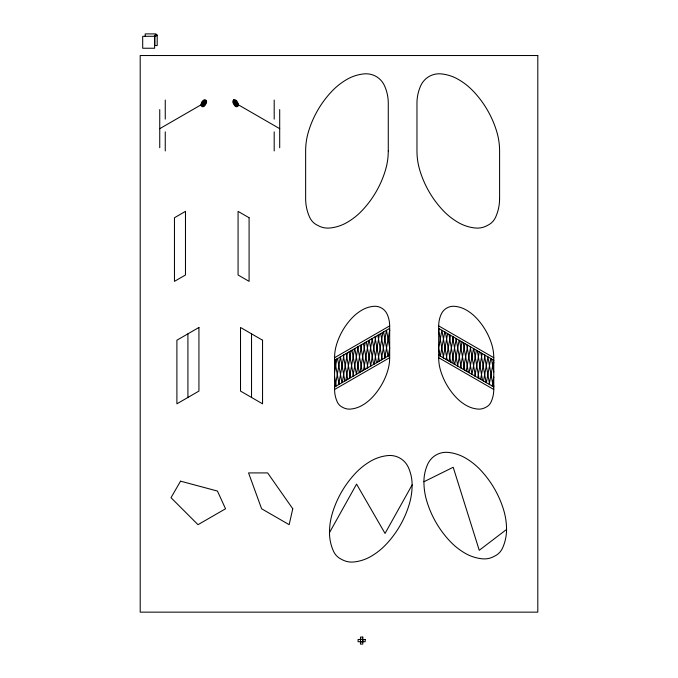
<?xml version="1.0" encoding="UTF-8"?>
<svg xmlns="http://www.w3.org/2000/svg" width="678" height="678" viewBox="0 0 678 678"><rect width="100%" height="100%" fill="white"/><g stroke="black" fill="none" stroke-linecap="round" stroke-linejoin="round"><path stroke-width="1.02" d="M334.576 362.95L335.11 359.933M334.576 371.951L336.881 358.908M335.169 386.613L340.424 356.865M338.712 384.57L343.966 354.814M342.254 382.528L347.509 352.772M345.797 380.485L351.051 350.729M349.339 378.434L354.594 348.678M352.882 376.392L358.137 346.636M361.679 344.594L356.416 374.349L351.941 350.212M359.959 372.298L365.222 342.543M363.501 370.256L368.764 340.5M367.044 368.213L372.307 338.458M370.586 366.162L375.849 336.415M374.129 364.12L379.392 334.364M377.671 362.077L382.934 332.322M381.214 360.026L386.477 330.279L389.672 347.789M384.757 357.984L389.672 330.186M388.299 355.942L389.672 348.187M438.683 330.398L439.005 328.618M438.683 347.789L441.887 330.279L447.141 360.026M440.344 356.111L444.76 331.94M443.217 357.764L447.641 333.601M446.099 359.425L450.514 335.263M448.972 361.086L453.396 336.924M451.853 362.747L456.269 338.585M454.726 364.408L459.15 340.246M457.608 366.069L462.023 341.907M460.481 367.73L464.905 343.568M463.354 369.391L467.778 345.229M466.235 371.052L470.651 346.89M469.108 372.714L473.532 348.551M476.405 350.212L471.99 374.375L466.676 344.594M474.863 376.036L479.287 351.874M477.744 377.697L482.16 353.535M480.617 379.358L485.041 355.196M483.499 381.019L487.914 356.857L493.186 386.613M486.372 382.68L490.796 358.518M489.253 384.341L493.669 360.179M492.126 386.002L493.779 376.993M493.567 386.833L493.779 385.689M329.491 532.637L356.569 484.117L385.045 533.433L412.122 484.923A42.638 42.638 0 0 0 408.334 467.345A20.221 20.221 0 0 0 387.926 455.565A42.638 42.638 0 0 0 370.807 461.065A66.775 66.775 0 0 0 355.721 472.973A100.878 100.878 0 0 0 332.254 513.61A66.775 66.775 0 0 0 329.491 532.637A45.273 45.273 0 0 0 333.517 551.29A16.23 16.23 0 0 0 341.593 559.384A20.221 20.221 0 0 0 353.696 561.994A42.638 42.638 0 0 0 370.807 556.485A66.775 66.775 0 0 0 385.901 544.587A100.878 100.878 0 0 0 409.359 503.94A66.775 66.775 0 0 0 412.122 484.923M506.551 529.459L479.253 550.29L453.201 467.261L423.92 481.753A66.775 66.775 0 0 0 426.682 500.771A100.878 100.878 0 0 0 450.141 541.408A66.775 66.775 0 0 0 465.235 553.316A42.638 42.638 0 0 0 482.346 558.825A20.221 20.221 0 0 0 494.448 556.214A16.23 16.23 0 0 0 502.525 548.121A45.273 45.273 0 0 0 506.551 529.459A66.775 66.775 0 0 0 503.788 510.441A100.878 100.878 0 0 0 480.321 469.803A66.775 66.775 0 0 0 465.235 457.896A42.638 42.638 0 0 0 448.116 452.395A20.221 20.221 0 0 0 427.708 464.176A42.638 42.638 0 0 0 423.92 481.753M159.745 128.684L203.815 103.234M334.576 357.696L389.672 325.889A28.425 28.425 0 0 0 387.146 314.168A13.475 13.475 0 0 0 373.536 306.312A28.425 28.425 0 0 0 362.128 309.982A44.519 44.519 0 0 0 352.068 317.923A67.249 67.249 0 0 0 336.424 345.009A44.519 44.519 0 0 0 334.576 357.696L334.576 389.503A30.179 30.179 0 0 0 337.263 401.944A10.823 10.823 0 0 0 342.644 407.334A13.475 13.475 0 0 0 350.712 409.071A28.425 28.425 0 0 0 362.128 405.402A44.519 44.519 0 0 0 372.18 397.469A67.249 67.249 0 0 0 387.824 370.374A44.519 44.519 0 0 0 389.672 357.696L389.672 325.889M334.576 360.238L389.672 328.432M334.576 386.96L389.672 355.145M334.576 389.503L389.672 357.696M360.467 639.329L362.806 639.329M360.467 641.863L362.806 641.863M235.63 103.234L279.7 128.684M438.683 325.889L493.779 357.696L493.779 389.503A30.179 30.179 0 0 1 491.092 401.944A10.823 10.823 0 0 1 485.711 407.334A13.475 13.475 0 0 1 477.643 409.071A28.425 28.425 0 0 1 466.227 405.402A44.519 44.519 0 0 1 456.167 397.469A67.249 67.249 0 0 1 440.53 370.374A44.519 44.519 0 0 1 438.683 357.696L438.683 325.889A28.425 28.425 0 0 1 441.209 314.168A13.475 13.475 0 0 1 454.819 306.312A28.425 28.425 0 0 1 466.227 309.982A44.519 44.519 0 0 1 476.287 317.923A67.249 67.249 0 0 1 491.931 345.009A44.519 44.519 0 0 1 493.779 357.696M438.683 328.432L493.779 360.238M438.683 355.145L493.779 386.96M438.683 357.696L493.779 389.503M389.341 328.618L389.672 330.398M383.587 331.94L388.011 356.111M380.714 333.601L385.138 357.764M377.841 335.263L382.256 359.425M374.959 336.924L379.383 361.086M372.086 338.585L376.502 362.747M369.205 340.246L373.629 364.408M366.332 341.907L370.747 366.069M363.45 343.568L367.874 367.73M360.577 345.229L364.993 369.391M357.696 346.89L362.12 371.052M354.823 348.551L359.238 372.714M349.068 351.874L353.484 376.036M346.187 353.535L350.611 377.697M343.314 355.196L347.738 379.358M340.441 356.857L344.856 381.019M337.559 358.518L341.983 382.68M334.686 360.179L339.102 384.341M334.576 376.993L336.229 386.002M334.576 385.689L334.788 386.833M493.237 359.933L493.779 362.95M491.474 358.908L493.779 371.951M484.389 354.814L489.643 384.57M480.846 352.772L486.101 382.528M477.304 350.729L482.558 380.485M473.761 348.678L479.015 378.434M470.218 346.636L475.473 376.392M463.133 342.543L468.388 372.298M459.591 340.5L464.845 370.256M456.048 338.458L461.303 368.213M452.506 336.415L457.76 366.162M448.963 334.364L454.226 364.12M445.421 332.322L450.684 362.077M438.683 330.186L443.598 357.984M438.683 348.187L440.056 355.942M362.849 639.473L362.849 641.719M279.7 109.599L279.7 147.762M274.192 100.056L274.192 119.142M274.192 131.863L274.192 150.948M251.53 333.839L251.53 397.452M187.916 333.839L187.916 397.452M165.254 100.056L165.254 119.142M165.254 131.863L165.254 150.948M159.745 109.599L159.745 147.762M154.626 36.315L154.626 48.24L142.694 48.24L142.694 36.315L156.008 36.281L156.008 33.9L145.194 33.9L145.194 36.281M202.79 103.361C203.976 108.395 206.637 97.835 202.79 103.361M203.307 103.302C203.909 105.421 204.926 100.844 203.307 103.302M234.622 102.132C234.859 107.387 238.749 101.81 234.622 102.132M235.122 102.683C235.241 105.31 237.19 102.522 235.122 102.683M292.769 508.78L289.159 524.679L261.615 508.78L248.555 472.913L267.641 472.913L292.769 508.78M201.875 102.115L201.247 103.556A4.449 4.449 0 0 0 201.061 104.827A3.017 3.017 0 0 0 201.332 106.073L202.68 106.785A2.839 2.839 0 0 0 203.815 106.421A4.449 4.449 0 0 0 204.824 105.624L206.392 102.912A4.449 4.449 0 0 0 206.57 101.649A2.839 2.839 0 0 0 206.324 100.471L204.959 99.691A2.839 2.839 0 0 0 203.815 100.056A4.449 4.449 0 0 0 202.815 100.853L201.875 102.115M202.264 102.336L201.764 103.497A3.56 3.56 0 0 0 201.612 104.505A2.415 2.415 0 0 0 201.832 105.505L202.908 106.073A2.271 2.271 0 0 0 203.815 105.776A3.56 3.56 0 0 0 204.62 105.149L205.875 102.98A3.56 3.56 0 0 0 206.019 101.963A2.271 2.271 0 0 0 205.824 101.022L204.731 100.395A2.271 2.271 0 0 0 203.815 100.691A3.56 3.56 0 0 0 203.019 101.327L202.264 102.336M202.654 102.564L202.281 103.429A2.67 2.67 0 0 0 202.163 104.192A1.814 1.814 0 0 0 202.324 104.937L203.137 105.361A1.703 1.703 0 0 0 203.815 105.141A2.67 2.67 0 0 0 204.425 104.666L205.358 103.039A2.67 2.67 0 0 0 205.468 102.285A1.703 1.703 0 0 0 205.324 101.581L204.502 101.107A1.703 1.703 0 0 0 203.815 101.327A2.67 2.67 0 0 0 203.214 101.802L202.654 102.564M180.551 481.168L171.009 497.694L198.001 524.679L225.545 508.78L217.418 491.041L180.551 481.168M233.681 99.861L233.122 100.471A2.839 2.839 0 0 0 232.876 101.649A4.449 4.449 0 0 0 233.054 102.912L234.622 105.624A4.449 4.449 0 0 0 235.63 106.421A2.839 2.839 0 0 0 236.766 106.785L238.114 106.073A3.017 3.017 0 0 0 238.385 104.827A4.449 4.449 0 0 0 238.198 103.556L236.63 100.853A4.449 4.449 0 0 0 235.63 100.056A2.839 2.839 0 0 0 234.486 99.691L233.681 99.861M234.071 100.539L233.622 101.022A2.271 2.271 0 0 0 233.427 101.963A3.56 3.56 0 0 0 233.571 102.98L234.825 105.149A3.56 3.56 0 0 0 235.63 105.776A2.271 2.271 0 0 0 236.537 106.073L237.614 105.505A2.415 2.415 0 0 0 237.834 104.505A3.56 3.56 0 0 0 237.681 103.497L236.427 101.327A3.56 3.56 0 0 0 235.63 100.691A2.271 2.271 0 0 0 234.715 100.395L234.071 100.539M234.461 101.208L234.122 101.581A1.703 1.703 0 0 0 233.978 102.285A2.67 2.67 0 0 0 234.088 103.039L235.02 104.666A2.67 2.67 0 0 0 235.63 105.141A1.703 1.703 0 0 0 236.308 105.361L237.122 104.937A1.814 1.814 0 0 0 237.283 104.192A2.67 2.67 0 0 0 237.164 103.429L236.232 101.802A2.67 2.67 0 0 0 235.63 101.327A1.703 1.703 0 0 0 234.944 101.107L234.461 101.208M185.475 211.383L174.458 217.74L174.458 281.353L185.475 274.997L185.475 211.383M198.934 327.474L176.899 340.203L176.899 403.817L198.934 391.087L198.934 327.474M157.194 35.095L154.813 35.095L154.813 45.536L157.194 45.536L157.194 35.095M537.798 55.528L140.202 55.528L140.202 612.149L537.798 612.149L537.798 55.528M362.806 637.091L360.467 637.091L360.467 644.1L362.806 644.1L362.806 637.091M365.196 639.473L358.077 639.473L358.077 641.719L365.196 641.719L365.196 639.473M249.089 217.74L238.071 211.383L238.071 274.997L249.089 281.353L249.089 217.74M262.547 340.203L240.512 327.474L240.512 391.087L262.547 403.817L262.547 340.203M499.593 198.654L499.593 150.948A66.775 66.775 0 0 0 496.83 131.922A100.878 100.878 0 0 0 473.363 91.284A66.775 66.775 0 0 0 458.277 79.377A42.638 42.638 0 0 0 441.166 73.877A20.221 20.221 0 0 0 420.75 85.665A42.638 42.638 0 0 0 416.962 103.234L416.962 150.948A66.775 66.775 0 0 0 419.724 169.966A100.878 100.878 0 0 0 443.192 210.604A66.775 66.775 0 0 0 458.277 222.511A42.638 42.638 0 0 0 475.388 228.02A20.221 20.221 0 0 0 487.49 225.41A16.23 16.23 0 0 0 495.567 217.316A45.273 45.273 0 0 0 499.593 198.654M388.274 150.948L388.274 103.234A42.638 42.638 0 0 0 384.477 85.665A20.221 20.221 0 0 0 364.069 73.877A42.638 42.638 0 0 0 346.95 79.377A66.775 66.775 0 0 0 331.864 91.284A100.878 100.878 0 0 0 308.397 131.922A66.775 66.775 0 0 0 305.634 150.948L305.634 198.654A45.273 45.273 0 0 0 309.66 217.316A16.23 16.23 0 0 0 317.736 225.41A20.221 20.221 0 0 0 329.839 228.02A42.638 42.638 0 0 0 346.95 222.511A66.775 66.775 0 0 0 362.044 210.604A100.878 100.878 0 0 0 385.502 169.966A66.775 66.775 0 0 0 388.274 150.948"/></g></svg>
